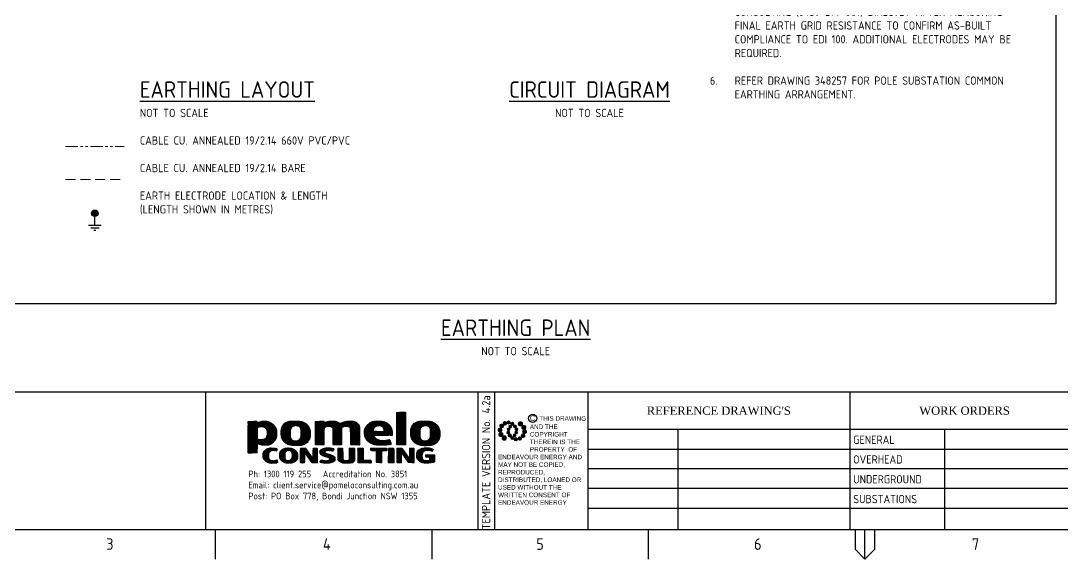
# Paper-space layout 'Sheet 2' of a CAD drawing. Header units: metres. Extents: x -31 to 813, y -3 to 583.
# Drawn here: x 140.7 to 455.8, y -3 to 159.9 of the extents above; entities that cross this region are included whole.
import ezdxf
from ezdxf.enums import TextEntityAlignment as Align

# ---------------------------------------------------------------- set-up
doc = ezdxf.new("R2010")
doc.units = ezdxf.units.M
doc.linetypes.add('DASHED', pattern=[0.75, 0.5, -0.25])
doc.linetypes.add('PHANTOM2', pattern=[1.25, 0.625, -0.125, 0.125, -0.125, 0.125, -0.125])
doc.layers.get('0').update_dxf_attribs({"color": 6})
for name, color, linetype in [('_User Miscellaneous1', 7, 'Continuous'), ('_User Miscellaneous3', 7, 'Continuous'), ('Notes', 7, 'Continuous'), ('SupportsUG_SP_EXT', 7, 'Continuous')]:
    doc.layers.add(name, color=color, linetype=linetype)
doc.styles.add('ARIAL', font='arial.ttf', dxfattribs={"height": 2})
doc.styles.add('iecISOCP', font='isocp.shx')
doc.styles.add('iecTimesNewRoman', font='times.ttf')
doc.styles.add('ISOCP', font='isocp.shx', dxfattribs={"height": 1.75})
doc.styles.get("Standard").update_dxf_attribs({"font": 'isocp.shx'})

# ---------------------------------------------------------------- blocks, each defined once
blk = doc.blocks.new('EE_LOGO_SMALL')
at = {"layer": 'Notes'}
h = blk.add_hatch(color=256, dxfattribs=at)
edge = h.paths.add_edge_path()
edge.add_spline(control_points=[(-8.41, 1.95), (-9.16, 1.99), (-9.8, 1.42), (-9.84, 0.67), (-9.89, -0.07), (-9.31, -0.71), (-8.56, -0.75), (-7.82, -0.8), (-7.18, -0.23), (-7.14, 0.52), (-7.09, 1.27), (-7.66, 1.91), (-8.41, 1.95)], knot_values=[0, 0, 0, 0, 1, 1, 1, 2, 2, 2, 3, 3, 3, 4, 4, 4, 4], degree=3, periodic=0)
h = blk.add_hatch(color=256, dxfattribs=at)
edge = h.paths.add_edge_path()
edge.add_spline(control_points=[(-6.81, 4.47), (-7.42, 4.82), (-8.21, 4.62), (-8.57, 4), (-8.92, 3.39), (-8.72, 2.6), (-8.1, 2.25), (-7.49, 1.89), (-6.7, 2.09), (-6.34, 2.71), (-5.98, 3.32), (-6.19, 4.11), (-6.81, 4.47)], knot_values=[0, 0, 0, 0, 1, 1, 1, 2, 2, 2, 3, 3, 3, 4, 4, 4, 4], degree=3, periodic=0)
h = blk.add_hatch(color=256, dxfattribs=at)
edge = h.paths.add_edge_path()
edge.add_spline(control_points=[(-4.19, 5.89), (-4.56, 6.46), (-5.32, 6.62), (-5.88, 6.26), (-6.45, 5.89), (-6.61, 5.13), (-6.25, 4.56), (-5.88, 4), (-5.13, 3.83), (-4.56, 4.2), (-3.99, 4.56), (-3.82, 5.32), (-4.19, 5.89)], knot_values=[0, 0, 0, 0, 1, 1, 1, 2, 2, 2, 3, 3, 3, 4, 4, 4, 4], degree=3, periodic=0)
h = blk.add_hatch(color=256, dxfattribs=at)
edge = h.paths.add_edge_path()
edge.add_spline(control_points=[(-2.5, 2.07), (-3.02, 2.18), (-3.52, 1.86), (-3.63, 1.35), (-3.74, 0.84), (-3.41, 0.33), (-2.91, 0.22), (-2.39, 0.11), (-1.89, 0.43), (-1.78, 0.95), (-1.67, 1.46), (-1.99, 1.96), (-2.5, 2.07)], knot_values=[0, 0, 0, 0, 1, 1, 1, 2, 2, 2, 3, 3, 3, 4, 4, 4, 4], degree=3, periodic=0)
h = blk.add_hatch(color=256, dxfattribs=at)
edge = h.paths.add_edge_path()
edge.add_spline(control_points=[(-1.35, 5.88), (-1.41, 6.52), (-1.98, 6.98), (-2.62, 6.92), (-3.26, 6.85), (-3.72, 6.28), (-3.66, 5.65), (-3.6, 5.01), (-3.03, 4.54), (-2.39, 4.61), (-1.75, 4.67), (-1.28, 5.24), (-1.35, 5.88)], knot_values=[0, 0, 0, 0, 1, 1, 1, 2, 2, 2, 3, 3, 3, 4, 4, 4, 4], degree=3, periodic=0)
h = blk.add_hatch(color=256, dxfattribs=at)
edge = h.paths.add_edge_path()
edge.add_spline(control_points=[(1.01, 4.87), (1.01, 4.27), (0.53, 3.79), (-0.07, 3.79), (-0.67, 3.79), (-1.16, 4.27), (-1.16, 4.87), (-1.16, 5.47), (-0.67, 5.96), (-0.07, 5.96), (0.53, 5.96), (1.01, 5.47), (1.01, 4.87)], knot_values=[0, 0, 0, 0, 1, 1, 1, 2, 2, 2, 3, 3, 3, 4, 4, 4, 4], degree=3, periodic=0)
edge = h.paths.add_edge_path()
edge.add_spline(control_points=[(-1.36, 3.98), (-1.87, 4.09), (-2.38, 3.77), (-2.49, 3.26), (-2.6, 2.75), (-2.27, 2.24), (-1.76, 2.13), (-1.25, 2.02), (-0.75, 2.35), (-0.64, 2.86), (-0.53, 3.37), (-0.85, 3.87), (-1.36, 3.98)], knot_values=[0, 0, 0, 0, 1, 1, 1, 2, 2, 2, 3, 3, 3, 4, 4, 4, 4], degree=3, periodic=0)
h = blk.add_hatch(color=256, dxfattribs=at)
edge = h.paths.add_edge_path()
edge.add_spline(control_points=[(2.33, 2.37), (2.77, 2.76), (2.8, 3.42), (2.42, 3.85), (2.03, 4.29), (1.37, 4.32), (0.94, 3.94), (0.51, 3.55), (0.47, 2.89), (0.85, 2.46), (1.24, 2.03), (1.9, 1.99), (2.33, 2.37)], knot_values=[0, 0, 0, 0, 1, 1, 1, 2, 2, 2, 3, 3, 3, 4, 4, 4, 4], degree=3, periodic=0)
edge = h.paths.add_edge_path()
edge.add_spline(control_points=[(1.01, 4.87), (1.01, 4.27), (0.53, 3.79), (-0.07, 3.79), (-0.67, 3.79), (-1.16, 4.27), (-1.16, 4.87), (-1.16, 5.47), (-0.67, 5.96), (-0.07, 5.96), (0.53, 5.96), (1.01, 5.47), (1.01, 4.87)], knot_values=[0, 0, 0, 0, 1, 1, 1, 2, 2, 2, 3, 3, 3, 4, 4, 4, 4], degree=3, periodic=0)
h = blk.add_hatch(color=256, dxfattribs=at)
edge = h.paths.add_edge_path()
edge.add_spline(control_points=[(1.01, 4.87), (1.01, 4.27), (0.53, 3.79), (-0.07, 3.79), (-0.67, 3.79), (-1.16, 4.27), (-1.16, 4.87), (-1.16, 5.47), (-0.67, 5.96), (-0.07, 5.96), (0.53, 5.96), (1.01, 5.47), (1.01, 4.87)], knot_values=[0, 0, 0, 0, 1, 1, 1, 2, 2, 2, 3, 3, 3, 4, 4, 4, 4], degree=3, periodic=0)
edge = h.paths.add_edge_path(flags=16)
edge.add_spline(control_points=[(1.01, 4.87), (1.01, 4.27), (0.53, 3.79), (-0.07, 3.79), (-0.67, 3.79), (-1.16, 4.27), (-1.16, 4.87), (-1.16, 5.47), (-0.67, 5.96), (-0.07, 5.96), (0.53, 5.96), (1.01, 5.47), (1.01, 4.87)], knot_values=[0, 0, 0, 0, 1, 1, 1, 2, 2, 2, 3, 3, 3, 4, 4, 4, 4], degree=3, periodic=0)
h = blk.add_hatch(color=256, dxfattribs=at)
edge = h.paths.add_edge_path()
edge.add_spline(control_points=[(2.98, 0.19), (3.52, 0.33), (3.83, 0.88), (3.69, 1.41), (3.55, 1.94), (3.01, 2.26), (2.48, 2.12), (1.95, 1.98), (1.63, 1.43), (1.77, 0.9), (1.91, 0.37), (2.45, 0.05), (2.98, 0.19)], knot_values=[0, 0, 0, 0, 1, 1, 1, 2, 2, 2, 3, 3, 3, 4, 4, 4, 4], degree=3, periodic=0)
h = blk.add_hatch(color=256, dxfattribs=at)
edge = h.paths.add_edge_path()
edge.add_spline(control_points=[(6.99, 4.87), (6.99, 4.04), (6.32, 3.36), (5.48, 3.36), (4.65, 3.36), (3.97, 4.04), (3.97, 4.87), (3.97, 5.71), (4.65, 6.38), (5.48, 6.38), (6.32, 6.38), (6.99, 5.71), (6.99, 4.87)], knot_values=[0, 0, 0, 0, 1, 1, 1, 2, 2, 2, 3, 3, 3, 4, 4, 4, 4], degree=3, periodic=0)
h = blk.add_hatch(color=256, dxfattribs=at)
edge = h.paths.add_edge_path()
edge.add_spline(control_points=[(8.37, 1.14), (9.1, 1.46), (9.42, 2.3), (9.11, 3.02), (8.79, 3.74), (7.95, 4.07), (7.23, 3.75), (6.51, 3.43), (6.18, 2.59), (6.49, 1.87), (6.81, 1.15), (7.65, 0.82), (8.37, 1.14)], knot_values=[0, 0, 0, 0, 1, 1, 1, 2, 2, 2, 3, 3, 3, 4, 4, 4, 4], degree=3, periodic=0)
h = blk.add_hatch(color=256, dxfattribs=at)
edge = h.paths.add_edge_path()
edge.add_spline(control_points=[(8.27, -1.91), (9.01, -1.95), (9.65, -1.38), (9.69, -0.63), (9.74, 0.12), (9.17, 0.75), (8.42, 0.8), (7.67, 0.84), (7.03, 0.27), (6.99, -0.48), (6.95, -1.22), (7.52, -1.87), (8.27, -1.91)], knot_values=[0, 0, 0, 0, 1, 1, 1, 2, 2, 2, 3, 3, 3, 4, 4, 4, 4], degree=3, periodic=0)
h = blk.add_hatch(color=256, dxfattribs=at)
edge = h.paths.add_edge_path()
edge.add_spline(control_points=[(-8.52, -1.1), (-9.24, -1.42), (-9.57, -2.26), (-9.25, -2.98), (-8.94, -3.7), (-8.09, -4.03), (-7.37, -3.71), (-6.65, -3.39), (-6.33, -2.55), (-6.64, -1.83), (-6.96, -1.11), (-7.8, -0.78), (-8.52, -1.1)], knot_values=[0, 0, 0, 0, 1, 1, 1, 2, 2, 2, 3, 3, 3, 4, 4, 4, 4], degree=3, periodic=0)
h = blk.add_hatch(color=256, dxfattribs=at)
edge = h.paths.add_edge_path()
edge.add_spline(control_points=[(-7.14, -4.83), (-7.14, -4), (-6.46, -3.32), (-5.63, -3.32), (-4.8, -3.32), (-4.12, -4), (-4.12, -4.83), (-4.12, -5.67), (-4.8, -6.34), (-5.63, -6.34), (-6.46, -6.34), (-7.14, -5.67), (-7.14, -4.83)], knot_values=[0, 0, 0, 0, 1, 1, 1, 2, 2, 2, 3, 3, 3, 4, 4, 4, 4], degree=3, periodic=0)
h = blk.add_hatch(color=256, dxfattribs=at)
edge = h.paths.add_edge_path()
edge.add_spline(control_points=[(-3.13, -0.15), (-3.66, -0.29), (-3.98, -0.84), (-3.84, -1.37), (-3.7, -1.9), (-3.15, -2.22), (-2.62, -2.08), (-2.09, -1.94), (-1.78, -1.39), (-1.91, -0.86), (-2.06, -0.33), (-2.6, -0.01), (-3.13, -0.15)], knot_values=[0, 0, 0, 0, 1, 1, 1, 2, 2, 2, 3, 3, 3, 4, 4, 4, 4], degree=3, periodic=0)
h = blk.add_hatch(color=256, dxfattribs=at)
edge = h.paths.add_edge_path()
edge.add_spline(control_points=[(-2.48, -2.33), (-2.91, -2.72), (-2.95, -3.38), (-2.56, -3.81), (-2.18, -4.24), (-1.52, -4.28), (-1.08, -3.9), (-0.65, -3.51), (-0.62, -2.85), (-1, -2.42), (-1.39, -1.98), (-2.05, -1.95), (-2.48, -2.33)], knot_values=[0, 0, 0, 0, 1, 1, 1, 2, 2, 2, 3, 3, 3, 4, 4, 4, 4], degree=3, periodic=0)
h = blk.add_hatch(color=256, dxfattribs=at)
edge = h.paths.add_edge_path()
edge.add_spline(control_points=[(-1.16, -4.83), (-1.16, -4.23), (-0.67, -3.74), (-0.07, -3.74), (0.53, -3.74), (1.01, -4.23), (1.01, -4.83), (1.01, -5.43), (0.53, -5.92), (-0.07, -5.92), (-0.67, -5.92), (-1.16, -5.43), (-1.16, -4.83)], knot_values=[0, 0, 0, 0, 1, 1, 1, 2, 2, 2, 3, 3, 3, 4, 4, 4, 4], degree=3, periodic=0)
h = blk.add_hatch(color=256, dxfattribs=at)
edge = h.paths.add_edge_path()
edge.add_spline(control_points=[(1.22, -3.94), (1.73, -4.05), (2.23, -3.73), (2.34, -3.22), (2.45, -2.71), (2.13, -2.2), (1.62, -2.09), (1.11, -1.98), (0.6, -2.3), (0.49, -2.81), (0.38, -3.32), (0.71, -3.83), (1.22, -3.94)], knot_values=[0, 0, 0, 0, 1, 1, 1, 2, 2, 2, 3, 3, 3, 4, 4, 4, 4], degree=3, periodic=0)
h = blk.add_hatch(color=256, dxfattribs=at)
edge = h.paths.add_edge_path()
edge.add_spline(control_points=[(1.2, -5.84), (1.27, -6.47), (1.84, -6.94), (2.47, -6.87), (3.11, -6.81), (3.58, -6.24), (3.51, -5.6), (3.45, -4.96), (2.88, -4.5), (2.24, -4.56), (1.6, -4.63), (1.13, -5.2), (1.2, -5.84)], knot_values=[0, 0, 0, 0, 1, 1, 1, 2, 2, 2, 3, 3, 3, 4, 4, 4, 4], degree=3, periodic=0)
h = blk.add_hatch(color=256, dxfattribs=at)
edge = h.paths.add_edge_path()
edge.add_spline(control_points=[(2.36, -2.03), (2.87, -2.14), (3.37, -1.81), (3.48, -1.3), (3.59, -0.79), (3.27, -0.29), (2.76, -0.18), (2.25, -0.07), (1.74, -0.39), (1.63, -0.9), (1.52, -1.41), (1.85, -1.92), (2.36, -2.03)], knot_values=[0, 0, 0, 0, 1, 1, 1, 2, 2, 2, 3, 3, 3, 4, 4, 4, 4], degree=3, periodic=0)
h = blk.add_hatch(color=256, dxfattribs=at)
edge = h.paths.add_edge_path()
edge.add_spline(control_points=[(4.05, -5.84), (4.41, -6.41), (5.17, -6.58), (5.73, -6.21), (6.3, -5.85), (6.46, -5.09), (6.1, -4.52), (5.73, -3.95), (4.98, -3.79), (4.41, -4.16), (3.84, -4.52), (3.68, -5.28), (4.05, -5.84)], knot_values=[0, 0, 0, 0, 1, 1, 1, 2, 2, 2, 3, 3, 3, 4, 4, 4, 4], degree=3, periodic=0)
h = blk.add_hatch(color=256, dxfattribs=at)
edge = h.paths.add_edge_path()
edge.add_spline(control_points=[(6.66, -4.43), (7.27, -4.78), (8.06, -4.58), (8.42, -3.96), (8.78, -3.35), (8.57, -2.56), (7.96, -2.2), (7.34, -1.84), (6.55, -2.05), (6.2, -2.66), (5.84, -3.28), (6.04, -4.07), (6.66, -4.43)], knot_values=[0, 0, 0, 0, 1, 1, 1, 2, 2, 2, 3, 3, 3, 4, 4, 4, 4], degree=3, periodic=0)
at = {"layer": 'Notes', "lineweight": 0}
for points in [[(1.85, 2.13), (1.85, 2.13)], [(-1.99, -2.08), (-1.99, -2.08)]]:
    blk.add_lwpolyline(points, dxfattribs=at)
for points in [[(-8.41, 1.95), (-9.16, 1.99), (-9.8, 1.42), (-9.84, 0.67), (-9.89, -0.07), (-9.31, -0.71), (-8.56, -0.75), (-7.82, -0.8), (-7.18, -0.23), (-7.14, 0.52), (-7.09, 1.27), (-7.66, 1.91), (-8.41, 1.95)], [(-6.81, 4.47), (-7.42, 4.82), (-8.21, 4.62), (-8.57, 4), (-8.92, 3.39), (-8.72, 2.6), (-8.1, 2.25), (-7.49, 1.89), (-6.7, 2.09), (-6.34, 2.71), (-5.98, 3.32), (-6.19, 4.11), (-6.81, 4.47)], [(-4.19, 5.89), (-4.56, 6.46), (-5.32, 6.62), (-5.88, 6.26), (-6.45, 5.89), (-6.61, 5.13), (-6.25, 4.56), (-5.88, 4), (-5.13, 3.83), (-4.56, 4.2), (-3.99, 4.56), (-3.82, 5.32), (-4.19, 5.89)], [(-2.5, 2.07), (-3.02, 2.18), (-3.52, 1.86), (-3.63, 1.35), (-3.74, 0.84), (-3.41, 0.33), (-2.91, 0.22), (-2.39, 0.11), (-1.89, 0.43), (-1.78, 0.95), (-1.67, 1.46), (-1.99, 1.96), (-2.5, 2.07)], [(-1.35, 5.88), (-1.41, 6.52), (-1.98, 6.98), (-2.62, 6.92), (-3.26, 6.85), (-3.72, 6.28), (-3.66, 5.65), (-3.6, 5.01), (-3.03, 4.54), (-2.39, 4.61), (-1.75, 4.67), (-1.28, 5.24), (-1.35, 5.88)], [(-1.36, 3.98), (-1.87, 4.09), (-2.38, 3.77), (-2.49, 3.26), (-2.6, 2.75), (-2.27, 2.24), (-1.76, 2.13), (-1.25, 2.02), (-0.75, 2.35), (-0.64, 2.86), (-0.53, 3.37), (-0.85, 3.87), (-1.36, 3.98)], [(1.01, 4.87), (1.01, 4.27), (0.53, 3.79), (-0.07, 3.79), (-0.67, 3.79), (-1.16, 4.27), (-1.16, 4.87), (-1.16, 5.47), (-0.67, 5.96), (-0.07, 5.96), (0.53, 5.96), (1.01, 5.47), (1.01, 4.87)], [(1.01, 4.87), (1.01, 4.27), (0.53, 3.79), (-0.07, 3.79), (-0.67, 3.79), (-1.16, 4.27), (-1.16, 4.87), (-1.16, 5.47), (-0.67, 5.96), (-0.07, 5.96), (0.53, 5.96), (1.01, 5.47), (1.01, 4.87)], [(2.33, 2.37), (2.77, 2.76), (2.8, 3.42), (2.42, 3.85), (2.03, 4.29), (1.37, 4.32), (0.94, 3.94), (0.51, 3.55), (0.47, 2.89), (0.85, 2.46), (1.24, 2.03), (1.9, 1.99), (2.33, 2.37)], [(2.98, 0.19), (3.52, 0.33), (3.83, 0.88), (3.69, 1.41), (3.55, 1.94), (3.01, 2.26), (2.48, 2.12), (1.95, 1.98), (1.63, 1.43), (1.77, 0.9), (1.91, 0.37), (2.45, 0.05), (2.98, 0.19)], [(6.99, 4.87), (6.99, 4.04), (6.32, 3.36), (5.48, 3.36), (4.65, 3.36), (3.97, 4.04), (3.97, 4.87), (3.97, 5.71), (4.65, 6.38), (5.48, 6.38), (6.32, 6.38), (6.99, 5.71), (6.99, 4.87)], [(8.37, 1.14), (9.1, 1.46), (9.42, 2.3), (9.11, 3.02), (8.79, 3.74), (7.95, 4.07), (7.23, 3.75), (6.51, 3.43), (6.18, 2.59), (6.49, 1.87), (6.81, 1.15), (7.65, 0.82), (8.37, 1.14)], [(8.27, -1.91), (9.01, -1.95), (9.65, -1.38), (9.69, -0.63), (9.74, 0.12), (9.17, 0.75), (8.42, 0.8), (7.67, 0.84), (7.03, 0.27), (6.99, -0.48), (6.95, -1.22), (7.52, -1.87), (8.27, -1.91)], [(-8.52, -1.1), (-9.24, -1.42), (-9.57, -2.26), (-9.25, -2.98), (-8.94, -3.7), (-8.09, -4.03), (-7.37, -3.71), (-6.65, -3.39), (-6.33, -2.55), (-6.64, -1.83), (-6.96, -1.11), (-7.8, -0.78), (-8.52, -1.1)], [(-7.14, -4.83), (-7.14, -4), (-6.46, -3.32), (-5.63, -3.32), (-4.8, -3.32), (-4.12, -4), (-4.12, -4.83), (-4.12, -5.67), (-4.8, -6.34), (-5.63, -6.34), (-6.46, -6.34), (-7.14, -5.67), (-7.14, -4.83)], [(-3.13, -0.15), (-3.66, -0.29), (-3.98, -0.84), (-3.84, -1.37), (-3.7, -1.9), (-3.15, -2.22), (-2.62, -2.08), (-2.09, -1.94), (-1.78, -1.39), (-1.91, -0.86), (-2.06, -0.33), (-2.6, -0.01), (-3.13, -0.15)], [(-2.48, -2.33), (-2.91, -2.72), (-2.95, -3.38), (-2.56, -3.81), (-2.18, -4.24), (-1.52, -4.28), (-1.08, -3.9), (-0.65, -3.51), (-0.62, -2.85), (-1, -2.42), (-1.39, -1.98), (-2.05, -1.95), (-2.48, -2.33)], [(-1.16, -4.83), (-1.16, -4.23), (-0.67, -3.74), (-0.07, -3.74), (0.53, -3.74), (1.01, -4.23), (1.01, -4.83), (1.01, -5.43), (0.53, -5.92), (-0.07, -5.92), (-0.67, -5.92), (-1.16, -5.43), (-1.16, -4.83)], [(1.22, -3.94), (1.73, -4.05), (2.23, -3.73), (2.34, -3.22), (2.45, -2.71), (2.13, -2.2), (1.62, -2.09), (1.11, -1.98), (0.6, -2.3), (0.49, -2.81), (0.38, -3.32), (0.71, -3.83), (1.22, -3.94)], [(1.2, -5.84), (1.27, -6.47), (1.84, -6.94), (2.47, -6.87), (3.11, -6.81), (3.58, -6.24), (3.51, -5.6), (3.45, -4.96), (2.88, -4.5), (2.24, -4.56), (1.6, -4.63), (1.13, -5.2), (1.2, -5.84)], [(2.36, -2.03), (2.87, -2.14), (3.37, -1.81), (3.48, -1.3), (3.59, -0.79), (3.27, -0.29), (2.76, -0.18), (2.25, -0.07), (1.74, -0.39), (1.63, -0.9), (1.52, -1.41), (1.85, -1.92), (2.36, -2.03)], [(4.05, -5.84), (4.41, -6.41), (5.17, -6.58), (5.73, -6.21), (6.3, -5.85), (6.46, -5.09), (6.1, -4.52), (5.73, -3.95), (4.98, -3.79), (4.41, -4.16), (3.84, -4.52), (3.68, -5.28), (4.05, -5.84)], [(6.66, -4.43), (7.27, -4.78), (8.06, -4.58), (8.42, -3.96), (8.78, -3.35), (8.57, -2.56), (7.96, -2.2), (7.34, -1.84), (6.55, -2.05), (6.2, -2.66), (5.84, -3.28), (6.04, -4.07), (6.66, -4.43)]]:
    blk.add_open_spline(points, degree=3, knots=[0, 0, 0, 0, 1, 1, 1, 2, 2, 2, 3, 3, 3, 4, 4, 4, 4], dxfattribs=at)
blk = doc.blocks.new('EE_COPYRIGHT_A1')
at = {"layer": 'Notes'}
blk.add_circle((9.53, -0.82), 1.15, dxfattribs=at)
at = {"xscale": 0.4, "yscale": 0.4, "zscale": 0.4}
blk.add_blockref('EE_LOGO_SMALL', (3.96, -4.29), dxfattribs=at)
at = {"layer": 'Notes', "insert": (0, 0), "char_height": 1.25, "width": 24.1208, "attachment_point": 1, "style": 'ARIAL'}
blk.add_mtext('\\pt8.75;               ^I{\\H1.2x;C } THIS DRAWING\\P\\pi-8.75,l8.75,t8.75,20;       ^IAND THE ^I\\P\\pi0,t8.75;COPYRIGHT\\P\\pi-8.75,t1.25,8.75;^I^ITHEREIN IS THE PROPERTY  OF \\P\\pi0,l0,t1.25;ENDEAVOUR ENERGY AND MAY NOT BE COPIED, REPRODUCED, DISTRIBUTED, LOANED OR USED WITHOUT THE WRITTEN CONSENT OF ENDEAVOUR ENERGY', dxfattribs=at)
blk = doc.blocks.new('A1_FRAME_TITLE')
at = {"layer": 'Notes', "color": 3, "linetype": 'Continuous'}
for p, q in [((299.54, 47.62), (299.54, 5.97)), ((304.54, 47.62), (304.54, 5.97)), ((332.78, 47.62), (332.78, 5.97)), ((412.12, 47.62), (412.12, 5.97))]:
    blk.add_line(p, q, dxfattribs=at)
at = {"layer": 'Notes', "color": 7}
for p, q in [((332.81, 36.33), (478.24, 36.33)), ((360.07, 36.33), (360.07, 5.97)), ((440.78, 36.33), (440.78, 5.97)), ((332.78, 30.28), (478.24, 30.28)), ((478.24, 24.33), (332.78, 24.33)), ((478.24, 18.33), (332.78, 18.33)), ((478.24, 12.33), (332.78, 12.33))]:
    blk.add_line(p, q, dxfattribs=at)
at = {"layer": 'Notes', "linetype": 'Continuous'}
for p, q in [((220.16, -3.03), (220.16, 5.97)), ((285.67, -3.03), (285.67, 5.97)), ((351.17, -3.03), (351.17, 5.97)), ((413.68, 5.97), (413.68, -0.03)), ((416.68, -3.03), (416.68, 5.97)), ((419.68, -0.03), (419.68, 5.97)), ((413.68, -0.03), (416.68, -3.03)), ((416.68, -3.03), (419.68, -0.03))]:
    blk.add_line(p, q, dxfattribs=at)
at = {"layer": 'Notes', "color": 3, "linetype": 'Continuous', "flags": 128}
for points in [[(123.8, 47.62), (824.37, 47.62)], [(123.8, 5.97), (824.37, 5.97)]]:
    blk.add_lwpolyline(points, dxfattribs=at)
at = {"layer": 'Notes', "xscale": 1.1, "yscale": 1.1, "zscale": 1.1}
blk.add_blockref('EE_COPYRIGHT_A1', (305.65, 40.49), dxfattribs=at)
blk.add_attdef('DRAFT_NUM', (29.9, 23.29), '', height=2.5, rotation=90)
at = {"layer": 'Notes', "style": 'iecTimesNewRoman'}
blk.add_text("REFERENCE DRAWING'S", height=2.5, dxfattribs=at).set_placement((372.45, 40.66), align=Align.CENTER)
blk.add_text('WORK ORDERS', height=2.5, dxfattribs=at).set_placement((433.13, 40.66))
at = {"layer": 'Notes', "color": 7, "style": 'iecISOCP'}
blk.add_text('TEMPLATE VERSION No.', height=2.5, rotation=90, dxfattribs=at).set_placement((302.04, 5.97), align=Align.MIDDLE_LEFT)
for s, height, p in [('GENERAL', 2.5, (413.12, 31.86)), ('OVERHEAD', 2.5, (413.12, 25.9)), ('UNDERGROUND', 2.5, (413.12, 19.9)), ('SUBSTATIONS', 2.5, (413.12, 13.9)), ('3', 3.5, (187.09, -0.2)), ('4', 3.5, (252.67, -0.22)), ('5', 3.5, (317.21, -0.22)), ('6', 3.5, (383.12, -0.22)), ('7', 3.5, (449.03, -0.22))]:
    blk.add_text(s, height=height, dxfattribs=at).set_placement(p)
at = {"layer": 'Notes', "color": 7, "style": 'iecISOCP', "flags": 8}
blk.add_attdef('VERSION_NO', text='', height=2.5, rotation=90, dxfattribs=at).set_placement((302.04, 43.81), align=Align.MIDDLE_CENTER)
at = {"layer": 'Notes', "color": 7, "style": 'iecISOCP'}
for tag, p in [('CAP_NO', (513.19, 43.46)), ('IE_NUM', (513.05, 37.81)), ('REF_No_1', (335.24, 32.31)), ('REF_1', (362.52, 32.31)), ('HV_SWITCH', (513.46, 32.16)), ('GEN_WO', (441.71, 31.76)), ('REF_No_2', (335.24, 26.31)), ('REF_2', (362.52, 26.31)), ('OH_WO', (441.71, 25.81)), ('UBD_REF', (513.05, 25.83)), ('REF_No_3', (335.24, 20.31)), ('REF_3', (362.52, 20.31)), ('UG_WO', (441.71, 20.05)), ('GIS_MAP_No', (513.05, 20.04)), ('REF_No_4', (335.24, 14.31)), ('REF_4', (362.52, 14.31)), ('SUB_WO', (441.71, 13.81)), ('HV_OP_DIAG', (513.33, 14.2)), ('LGA', (512.95, 7.78))]:
    blk.add_attdef(tag, p, '', height=2.5, dxfattribs=at)
at = {"layer": 'Notes', "style": 'iecISOCP'}
for tag, p in [('T1', (684.37, 39.47)), ('T2', (684.37, 34.35)), ('T3', (684.37, 28.92)), ('T4', (684.37, 23.66)), ('T5', (684.37, 18.23)), ('T6', (684.37, 12.97))]:
    blk.add_attdef(tag, text='', height=3.5, dxfattribs=at).set_placement(p, align=Align.CENTER)
at = {"layer": 'Notes', "color": 7, "style": 'iecISOCP'}
for tag, p in [('scale', (567.76, 33.27)), ('DRAWN', (567.76, 24.93)), ('DATE', (567.76, 16.88)), ('CHD', (567.76, 8.37)), ('DESIGN', (605.62, 9.15))]:
    blk.add_attdef(tag, text='', height=2.5, dxfattribs=at).set_placement(p, align=Align.CENTER)
at = {"layer": 'Notes', "color": 4, "style": 'iecISOCP'}
blk.add_attdef('NUM', text='', height=7, dxfattribs=at).set_placement((792.37, 20.12), align=Align.MIDDLE_CENTER)
at = {"layer": 'Notes', "color": 1, "style": 'iecISOCP'}
blk.add_attdef('REV', text='', height=5, dxfattribs=at).set_placement((820.05, 17.1), align=Align.CENTER)
at = {"layer": 'Notes', "color": 7, "style": 'iecISOCP'}
for tag, p in [('NS', (790.71, 8.12)), ('SHTS', (805.41, 8.12))]:
    blk.add_attdef(tag, text='', height=2.5, dxfattribs=at).set_placement(p, align=Align.MIDDLE)
at = {"layer": 'Notes', "style": 'iecISOCP'}
blk.add_attdef('ExportID', (9.08, 2.39), '', height=2.5, dxfattribs=at)
at = {"layer": 'Notes', "style": 'iecISOCP', "flags": 1}
for tag, p in [('ProjectType', (14.17, -26.8)), ('ProjectNumber', (23.56, -26.82)), ('DrawingNumber', (35.51, -26.8)), ('ProjectDescription', (47.56, -26.83)), ('ExportDate', (60.28, -26.79)), ('ExportUserName', (69.15, -26.8)), ('DesignerCompanyName', (81.48, -26.79)), ('ExportAreaOfInterest', (97.1, -26.81)), ('GIS_SUCCESS', (112, -26.78)), ('CAD_SUCCESS', (121.79, -26.78)), ('DEPOTCODE', (132.11, -26.88)), ('ExportCategories', (140.08, -26.8)), ('Comments', (154.38, -26.88))]:
    blk.add_attdef(tag, p, '', height=1, dxfattribs=at)
blk = doc.blocks.new('m4')
at = {"layer": 'Notes', "color": 7, "linetype": 'Continuous'}
for points in [[(0, -1.95), (0, 0)], [(-1.43, -1.95), (1.43, -1.95)], [(-0.95, -2.52), (0.95, -2.52)], [(-0.24, -3.09), (0.24, -3.09)]]:
    blk.add_lwpolyline(points, dxfattribs=at)

psp = doc.layouts.new('Sheet 2')

# ---------------------------------------------------------------- hatches: boundary and pattern name
at = {"true_color": 0x6093bb}
h = psp.add_hatch(dxfattribs=at)
h.set_pattern_fill('ANSI31', color=153, scale=0.339047)
h.set_pattern_definition([(45, (35.236207, -51.73233), (-0.029967825, 0.029967825), [])])
h.paths.add_polyline_path([(233.708, 30.639), (234.631, 30.611), (235.206, 30.447), (235.453, 30.438), (235.535, 30.31), (235.179, 29.671), (234.823, 29.689), (234.293, 29.854), (233.462, 29.826), (233.06, 29.735), (232.813, 29.498), (232.777, 29.279), (233.033, 29.041), (234.284, 28.676), (235.27, 28.32), (235.718, 28.019), (235.864, 27.745), (235.846, 27.143), (235.754, 26.878), (235.471, 26.577), (234.996, 26.339), (234.421, 26.138), (233.818, 26.029), (232.567, 26.001), (231.991, 26.111), (231.251, 26.266), (231.178, 26.367), (231.489, 26.951), (231.809, 26.987), (232.256, 26.86), (233.087, 26.75), (233.699, 26.85), (234.01, 26.969), (234.129, 27.206), (234.083, 27.517), (233.635, 27.727), (233.133, 27.864), (232.357, 28.101), (231.909, 28.275), (231.525, 28.494), (231.27, 28.74), (231.151, 29.023), (231.114, 29.571), (231.251, 29.89), (231.69, 30.21), (232.32, 30.475), (232.959, 30.611)])
h.paths.add_polyline_path([(230.448, 30.573), (229.123, 30.591), (229.061, 27.409), (228.918, 27.853), (226.971, 30.582), (225.281, 30.591), (225.244, 26.104), (226.575, 26.111), (226.624, 28.984), (228.64, 26.127), (230.481, 26.133)])
h.paths.add_polyline_path([(221.636, 30.624), (222.38, 30.586), (222.867, 30.489), (223.235, 30.316), (223.636, 30.127), (224.004, 29.785), (224.269, 29.461), (224.508, 28.893), (224.508, 27.76), (224.405, 27.279), (224.021, 26.819), (223.69, 26.554), (223.301, 26.337), (222.938, 26.164), (222.305, 26.007), (221.173, 26.007), (220.664, 26.115), (220.085, 26.326), (219.625, 26.602), (219.305, 26.911), (219.067, 27.252), (218.937, 27.668), (218.931, 29.011), (219.196, 29.569), (219.489, 29.894), (219.862, 30.175), (220.447, 30.462), (221.004, 30.597)])
h.paths.add_polyline_path([(221.707, 29.859), (221.925, 29.862), (222.19, 29.74), (222.449, 29.502), (222.639, 29.189), (222.758, 28.825), (222.775, 27.858), (222.666, 27.471), (222.503, 27.199), (222.296, 26.995), (221.918, 26.787), (221.52, 26.784), (221.18, 26.92), (220.836, 27.263), (220.669, 27.58), (220.672, 29.029), (220.859, 29.396), (221.115, 29.662), (221.472, 29.866)], flags=16)
h.paths.add_polyline_path([(216.201, 30.621), (217.612, 30.596), (218.134, 30.446), (218.332, 30.39), (218.205, 29.993), (218.074, 29.731), (217.936, 29.747), (217.681, 29.855), (216.802, 29.865), (216.376, 29.715), (215.944, 29.362), (215.726, 28.934), (215.717, 27.878), (215.742, 27.677), (215.877, 27.35), (216.405, 26.914), (216.958, 26.789), (217.386, 26.772), (217.864, 26.897), (218.208, 26.881), (218.367, 27.015), (218.442, 26.331), (218.143, 26.115), (217.428, 26.01), (216.234, 26.01), (215.667, 26.115), (215.251, 26.247), (214.936, 26.431), (214.505, 26.751), (214.132, 27.203), (213.99, 27.555), (213.91, 27.997), (213.915, 28.654), (213.994, 29.044), (214.136, 29.422), (214.477, 29.837), (214.893, 30.168), (215.339, 30.4)])
h.paths.add_polyline_path([(263.088, 37.367), (263.582, 37.278), (264.089, 37.025), (264.375, 36.692), (264.555, 36.332), (264.609, 36.059), (264.602, 34.208), (264.515, 33.688), (264.327, 33.392), (264.091, 33.102), (263.856, 32.934), (263.513, 32.79), (262.701, 32.795), (262.31, 32.958), (262.057, 33.063), (261.797, 33.322), (261.647, 33.668), (261.529, 34.176), (261.537, 36.115), (261.655, 36.561), (261.861, 36.843), (262.116, 37.04), (262.414, 37.211), (262.79, 37.335)], flags=16)
h.paths.add_polyline_path([(261.552, 38.76), (264.11, 38.754), (264.779, 38.656), (265.35, 38.492), (265.744, 38.315), (266.373, 37.921), (266.832, 37.522), (267.195, 36.943), (267.437, 36.314), (267.595, 35.626), (267.601, 34.51), (267.483, 33.887), (267.346, 33.408), (267.149, 32.943), (266.867, 32.576), (266.375, 32.084), (265.934, 31.8), (265.357, 31.558), (264.754, 31.42), (263.77, 31.335), (262.773, 31.296), (261.743, 31.387), (261.127, 31.551), (260.425, 31.787), (259.911, 32.076), (259.412, 32.528), (259.143, 32.863), (258.96, 33.138), (258.77, 33.702), (258.665, 34.043), (258.566, 34.737), (258.579, 35.784), (258.67, 36.308), (258.966, 37.108), (259.32, 37.613), (259.707, 37.993), (260.312, 38.375), (260.666, 38.533), (261.007, 38.644)])
h.paths.add_polyline_path([(254.404, 41.324), (255.611, 41.433), (256.561, 41.439), (257.236, 41.462), (257.206, 31.578), (254.358, 31.591)])
h.paths.add_polyline_path([(248.228, 38.744), (249.883, 38.713), (250.51, 38.62), (250.944, 38.478), (251.248, 38.354), (251.725, 38.094), (252.252, 37.697), (252.525, 37.368), (252.773, 36.959), (252.922, 36.643), (253.04, 36.234), (253.141, 35.76), (253.141, 34.459), (247.752, 34.409), (247.751, 34.225), (247.867, 33.953), (248.139, 33.6), (248.415, 33.37), (248.742, 33.18), (249.139, 33.075), (249.617, 32.92), (251.273, 32.935), (251.796, 33.058), (252.395, 33.19), (252.877, 31.827), (252.461, 31.675), (251.807, 31.589), (250.998, 31.461), (248.555, 31.472), (247.778, 31.573), (247.292, 31.694), (246.643, 31.966), (246.07, 32.281), (245.611, 32.634), (245.144, 33.14), (244.895, 33.603), (244.744, 33.988), (244.627, 34.508), (244.627, 35.848), (244.736, 36.302), (245.031, 36.92), (245.482, 37.521), (245.945, 37.948), (246.392, 38.263), (246.944, 38.519), (247.438, 38.647)])
h.paths.add_polyline_path([(249.569, 37.258), (249.952, 37.07), (250.266, 36.787), (250.43, 36.41), (250.543, 36.021), (250.524, 35.631), (247.425, 35.669), (247.432, 36.202), (247.595, 36.611), (247.84, 36.9), (248.161, 37.132), (248.481, 37.277), (249.305, 37.305)], flags=16)
h.paths.add_polyline_path([(229.801, 38.628), (231.055, 38.682), (232.532, 38.745), (232.549, 38.343), (233.135, 38.486), (233.67, 38.605), (234.21, 38.741), (235.847, 38.747), (236.263, 38.605), (236.702, 38.474), (236.934, 38.314), (237.386, 38.076), (237.635, 38.124), (237.873, 38.231), (238.558, 38.487), (239.075, 38.612), (239.681, 38.742), (241.375, 38.724), (241.717, 38.628), (242.05, 38.486), (242.281, 38.379), (242.584, 38.195), (242.846, 37.939), (243.066, 37.66), (243.149, 37.435), (243.262, 37.013), (243.244, 31.573), (240.427, 31.608), (240.398, 36.403), (240.307, 36.63), (240.122, 36.803), (239.82, 37.023), (239.499, 37.112), (238.622, 37.134), (238.398, 37.05), (238.089, 36.902), (237.847, 36.722), (237.818, 31.595), (235.078, 31.585), (235.083, 36.453), (234.901, 36.71), (234.694, 36.883), (234.495, 36.975), (234.157, 37.14), (233.427, 37.117), (233.043, 37.009), (232.757, 36.926), (232.54, 36.688), (232.494, 31.565), (229.742, 31.546), (229.766, 38.627)])
h.paths.add_polyline_path([(222.176, 38.731), (225.08, 38.731), (225.902, 38.557), (226.644, 38.26), (227.217, 37.889), (227.745, 37.321), (228.06, 36.749), (228.313, 35.967), (228.313, 34.084), (228.212, 33.633), (227.982, 33.077), (227.729, 32.651), (227.419, 32.307), (226.998, 31.982), (226.459, 31.678), (225.976, 31.561), (225.492, 31.42), (224.925, 31.403), (223.346, 31.364), (222.689, 31.409), (221.891, 31.561), (221.517, 31.679), (221.219, 31.814), (220.984, 31.932), (220.748, 32.072), (220.573, 32.19), (220.281, 32.443), (220.012, 32.757), (219.832, 33.049), (219.68, 33.313), (219.557, 33.661), (219.461, 34.19), (219.354, 35.073), (219.444, 36.078), (219.557, 36.574), (219.804, 37.175), (220.124, 37.641), (220.49, 38.036), (220.889, 38.288), (221.361, 38.491)])
h.paths.add_polyline_path([(223.625, 37.38), (224.181, 37.34), (224.459, 37.238), (224.715, 37.159), (224.942, 36.972), (225.141, 36.745), (225.266, 36.495), (225.362, 36.194), (225.414, 35.767), (225.453, 34.059), (225.288, 33.683), (225.044, 33.252), (224.811, 33.031), (224.436, 32.81), (223.403, 32.798), (223.079, 32.923), (222.721, 33.184), (222.506, 33.547), (222.381, 33.842), (222.262, 34.285), (222.25, 35.936), (222.375, 36.307), (222.591, 36.767), (222.932, 37.091), (223.239, 37.244)], flags=16)
h.paths.add_polyline_path([(209.402, 29.083), (209.444, 38.601), (212.196, 38.727), (212.267, 38.287), (213.832, 38.751), (215.113, 38.735), (215.967, 38.506), (216.792, 38.066), (217.461, 37.493), (217.838, 36.911), (218.09, 36.29), (218.208, 35.937), (218.168, 34.355), (218.098, 33.899), (217.87, 33.365), (217.562, 32.828), (217.083, 32.278), (216.619, 31.932), (216.084, 31.673), (215.589, 31.492), (215.306, 31.445), (213.646, 31.445), (212.302, 31.893), (212.23, 29.124)])
h.paths.add_polyline_path([(212.265, 33.429), (212.281, 36.778), (212.458, 36.883), (212.7, 36.875), (212.941, 37.019), (214.005, 36.987), (214.48, 36.762), (214.81, 36.424), (215.06, 36.07), (215.132, 35.796), (215.221, 35.562), (215.213, 34.444), (215.116, 34.146), (214.915, 33.727), (214.585, 33.405), (214.069, 33.244), (213.924, 33.164), (212.885, 33.196)], flags=16)
h.paths.add_polyline_path([(236.577, 30.598), (238.182, 30.579), (238.191, 27.467), (238.318, 27.2), (238.583, 26.905), (238.727, 26.85), (239.656, 26.854), (239.877, 26.961), (240.091, 27.263), (240.099, 30.557), (241.773, 30.569), (241.791, 27.017), (241.688, 26.758), (241.451, 26.467), (241.022, 26.145), (239.921, 26.027), (238.348, 26.034), (237.868, 26.123), (237.458, 26.27), (237.103, 26.437), (236.778, 26.732), (236.571, 27.002)])
h.paths.add_polyline_path([(242.638, 30.584), (244.361, 30.584), (244.361, 26.883), (246.76, 26.883), (246.76, 26.141), (242.638, 26.141)])
h.paths.add_polyline_path([(246.552, 30.565), (251.519, 30.565), (251.519, 29.877), (251.208, 29.853), (250.712, 29.782), (250.377, 29.776), (249.964, 29.65), (249.922, 26.183), (248.19, 26.183), (248.19, 29.683), (247.739, 29.774), (247.211, 29.762), (246.557, 29.882)])
h.paths.add_polyline_path([(251.932, 30.581), (253.45, 30.581), (253.603, 30.526), (253.639, 30.422), (253.639, 26.154), (251.877, 26.154)])
h.paths.add_polyline_path([(254.486, 30.566), (256.191, 30.566), (258.311, 27.579), (258.321, 30.556), (259.682, 30.556), (259.682, 26.19), (257.858, 26.19), (255.886, 29.018), (255.886, 26.141), (254.436, 26.141)])
h.paths.add_polyline_path([(263.384, 30.636), (264.365, 30.636), (265.604, 30.25), (265.227, 29.606), (264.295, 29.854), (263.225, 29.854), (262.938, 29.735), (262.571, 29.517), (262.313, 29.16), (262.175, 28.536), (262.175, 28.081), (262.244, 27.556), (262.403, 27.259), (262.611, 27.07), (263.027, 26.843), (264.345, 26.843), (264.345, 27.902), (263.156, 27.902), (263.156, 28.596), (265.98, 28.596), (265.98, 26.436), (265.415, 26.258), (264.722, 26.169), (264.038, 26.06), (262.809, 26.06), (262.323, 26.139), (261.877, 26.258), (261.293, 26.555), (261.015, 26.744), (260.678, 27.14), (260.411, 27.665), (260.411, 28.863), (260.53, 29.24), (260.758, 29.705), (261.134, 30.032), (261.729, 30.329), (262.115, 30.478), (262.631, 30.606)])
at = {"layer": 'Notes'}
h = psp.add_hatch(color=256, dxfattribs=at)
edge = h.paths.add_edge_path()
edge.add_arc((163.122, 101.637), 0.992, -372.76942, -12.76942)

# ---------------------------------------------------------------- linework, layer by layer
at = {"layer": '_User Miscellaneous1', "color": 3}
psp.add_line((196.7, 5.973), (196.7, 47.618), dxfattribs=at)
at = {"layer": 'Notes', "color": 0, "linetype": 'PHANTOM2', "lineweight": 0, "ltscale": 6}
psp.add_line((154.231, 121.809), (172.013, 121.809), dxfattribs=at)
at = {"layer": 'Notes', "color": 0, "linetype": 'DASHED', "lineweight": 0, "ltscale": 6}
psp.add_line((154.231, 111.838), (172.013, 111.838), dxfattribs=at)
at = {"layer": 'Notes', "flags": 128}
psp.add_lwpolyline([(126.966, 74.207), (126.966, 270.223), (453.91, 270.223), (453.91, 74.207), (126.966, 74.207)], dxfattribs=at)
at = {"layer": 'Notes', "color": 9}
psp.add_circle((163.122, 101.637), 0.992, dxfattribs=at)

# ---------------------------------------------------------------- block references
at = {"layer": 'Notes', "color": 7, "xscale": 1.333333333333314, "yscale": 1.333333333333314, "zscale": 1.333333333333314}
psp.add_blockref('m4', (163.122, 100.645), dxfattribs=at)
at = {"layer": 'SupportsUG_SP_EXT'}
ref = psp.add_blockref('A1_FRAME_TITLE', (-20.549, 0), dxfattribs=at)
ref.add_attrib('VERSION_NO', '4.2a', dxfattribs={"layer": 'Notes', "color": 7, "height": 2.5, "rotation": 90, "style": 'iecISOCP'}).set_placement((281.488, 43.812), align=Align.MIDDLE_CENTER)

# ---------------------------------------------------------------- texts
at = {"color": 153, "true_color": 0x6093bb, "insert": (209.569, 23.76), "char_height": 2, "attachment_point": 1}
psp.add_mtext_dynamic_manual_height_columns('{\\C251;\\c4868682;Ph: 1300 119 255   Accreditation No. 3851\\PEmail: client.service@pomeloconsulting.com.au\\PPost: PO Box 778, Bondi Junction NSW 1355}', width=87.25241, gutter_width=12.5, heights=[0], dxfattribs=at)
at = {"layer": '_User Miscellaneous3', "color": 7, "linetype": 'Continuous', "insert": (349.202, 243.058), "char_height": 2.5, "attachment_point": 1, "style": 'ISOCP'}
psp.add_mtext_dynamic_manual_height_columns("{\\LEARTHING NOTES:\\P}\\P\\pi-7.5,l7.5,t7.5;1.^IEXISTING EARTH GRID TO BE DISCONNECTED AND ABANDONED.\\P\\pi0,l0,tz;\\P\\pi-7.5,l7.5,t7.5;2.^ISUBSTATION 51641 IS TO BE COMMON EARTHED IN ACCORDANCE WITH ENDEAVOUR ENERGY'S EDI 100 - DISTRIBUTION EARTHING DESIGN, CONSTRUCT AND TEST.\\P\\pi0,l0,tz;\\P\\pi-7.5,l7.5,t7.5;3.^ITHIS EARTHING DIAGRAM IS A GUIDE ONLY AND SHOWS THE MINIMUM REQUIREMENTS. ADDITIONAL EARTHING MAY BE REQUIRED TO MEET THE REQUIRED MAXIMUM EARTH RESISTANCE MEASUREMENTS AS STATED IN ENDEAVOUR ENERGY'S EDI 100\\P\\pi0,l0,tz;\\P\\pi-7.5,l7.5,t7.5;4.^ITO MITIGATE RISK OF EARTH POTENTIAL RISE, ASP1 IS TO ENSURE ALL HV EARTH EARTH RODS ARE INSULATED TO A DEPTH OF 500mm BELOW GROUND LEVEL. \\P\\pi0,l0,tz;\\P\\pi-7.5,l7.5,t7.5;5.^IIMPORTANT: THE BUILDER SHALL CALL POMELO CONSULTING (0459 277 881) DIRECTLY AFTER MEASURING FINAL EARTH GRID RESISTANCE TO CONFIRM AS-BUILT COMPLIANCE TO EDI 100. ADDITIONAL ELECTRODES MAY BE REQUIRED.\\P\\pi0,l0,tz;\\P\\pi-7.5,l7.5,t7.5;6.^IREFER DRAWING 348257 FOR POLE SUBSTATION COMMON EARTHING ARRANGEMENT.", width=92.3358, gutter_width=4, heights=[114.002], dxfattribs=at)
at = {"layer": 'Notes', "char_height": 5}
for s, width, heights, insert, attachment_point in [('{\\LEARTHING LAYOUT \\P\\H0.5x;\\lNOT TO SCALE\\P\\PCABLE CU. ANNEALED 19/2.14 660V PVC/PVC\\P\\PCABLE CU. ANNEALED 19/2.14 BARE\\P\\PEARTH ELECTRODE LOCATION & LENGTH\\P(LENGTH SHOWN IN METRES)}', 105.49064, [0], (176.715, 141.585), 1), ('{\\LCIRCUIT DIAGRAM\\P\\H0.5x;\\lNOT TO SCALE}', 74.95466, [12.589], (312.767, 141.585), 2), ('{\\LEARTHING PLAN\\P\\H0.5x;\\lNOT TO SCALE}', 74.95466, [12.589], (290.438, 69.503), 2)]:
    psp.add_mtext_dynamic_manual_height_columns(s, width=width, gutter_width=4, heights=heights, dxfattribs=dict(at, insert=insert, attachment_point=attachment_point))

doc.saveas('drawing.dxf')
